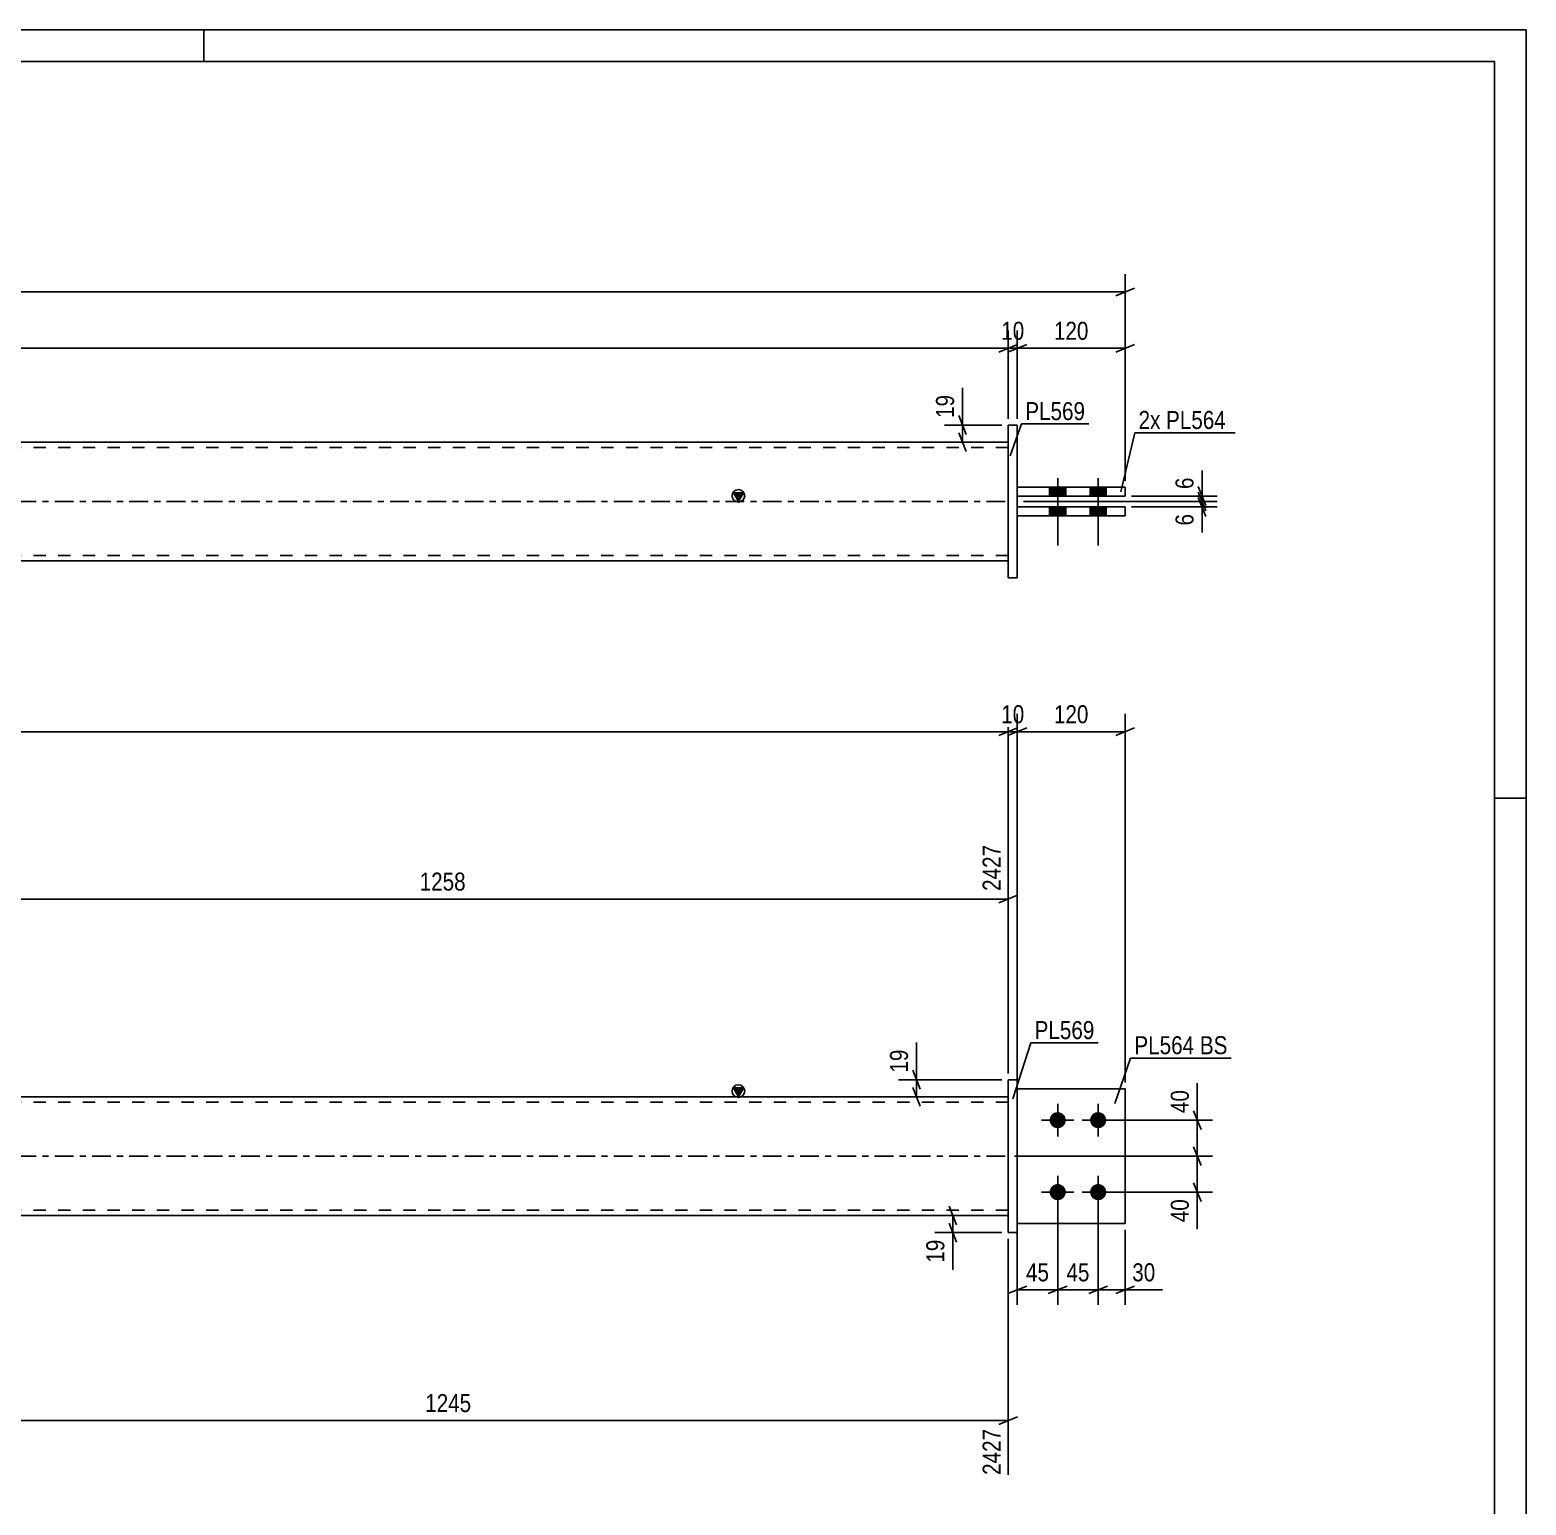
# Model space of a CAD drawing. Header units: millimetres. Extents: x 0 to 594, y 0 to 420.
# Drawn here: x 356.4 to 594, y 185.7 to 420 of the extents above; entities that cross this region are included whole.
import ezdxf

# ---------------------------------------------------------------- set-up
doc = ezdxf.new("R2010")
doc.units = ezdxf.units.MM
doc.linetypes.add('DXK_LINE_DOT2', pattern=[3.9198, 1.9599, -1.9599])
doc.linetypes.add('DXK_LINE_DOT3', pattern=[5.9187, 2.979, -0.9799, 0.9799, -0.9799])
doc.styles.add('Arial Narrow', font='ARIALN.TTF', dxfattribs={"height": 0.2})

# ---------------------------------------------------------------- blocks, each defined once
blk = doc.blocks.new('Unknown-585698063-1128')
at = {"color": 5, "linetype": 'Continuous'}
for p, q in [((594, 420), (0, 420)), ((384, 415), (384, 420)), ((594, 0), (594, 420)), ((589, 415), (5, 415)), ((589, 5), (589, 415)), ((594, 298), (589, 298))]:
    blk.add_line(p, q, dxfattribs=at)
blk = doc.blocks.new('Part-585698063-2042 - 1994')
at = {"color": 2, "linetype": 'Continuous'}
for p, q in [((530.32, 251.84), (513.18, 251.84)), ((530.32, 251.84), (530.32, 251.84)), ((530.32, 251.84), (530.32, 230.41)), ((513.18, 230.41), (530.32, 230.41))]:
    blk.add_line(p, q, dxfattribs=at)
at = {"color": 7, "linetype": 'DXK_LINE_DOT2'}
for p, q in [((513.18, 251.84), (530.32, 251.84)), ((513.18, 251.84), (513.18, 251.84)), ((513.18, 251.84), (513.18, 230.41)), ((513.18, 230.41), (530.32, 230.41))]:
    blk.add_line(p, q, dxfattribs=at)
blk = doc.blocks.new('Part-585698063-2012 - 1994')
at = {"color": 2, "linetype": 'Continuous'}
for p, q in [((511.75, 253.27), (513.18, 253.27)), ((511.75, 228.98), (511.75, 253.27)), ((513.18, 228.98), (513.18, 253.27)), ((511.75, 228.98), (513.18, 228.98)), ((511.75, 228.98), (513.18, 228.98))]:
    blk.add_line(p, q, dxfattribs=at)
at = {"color": 7, "linetype": 'DXK_LINE_DOT2'}
for p, q in [((511.75, 253.26), (513.18, 253.26)), ((511.75, 228.98), (511.75, 228.98)), ((513.18, 228.98), (513.18, 228.98)), ((513.18, 228.98), (513.18, 228.98))]:
    blk.add_line(p, q, dxfattribs=at)
blk = doc.blocks.new('Part-585698063-2000 - 1994')
at = {"linetype": 'Continuous'}
blk.add_hatch(color=2, dxfattribs=at).paths.add_polyline_path([(468.9, 250.55), (468.1, 251.95), (469.7, 251.95)])
at = {"color": 2, "linetype": 'Continuous'}
for p, q in [((468.9, 250.55), (468.1, 251.95)), ((468.1, 251.95), (469.7, 251.95)), ((469.7, 251.95), (468.9, 250.55)), ((511.75, 250.55), (165, 250.55)), ((165, 231.69), (511.75, 231.69))]:
    blk.add_line(p, q, dxfattribs=at)
at = {"color": 7, "linetype": 'DXK_LINE_DOT2'}
for p, q in [((511.75, 249.69), (165, 249.69)), ((511.75, 231.69), (511.75, 250.55)), ((511.75, 232.55), (165, 232.55))]:
    blk.add_line(p, q, dxfattribs=at)
at = {"color": 7, "linetype": 'DXK_LINE_DOT3'}
blk.add_line((165, 241.12), (511.75, 241.12), dxfattribs=at)
at = {"color": 2, "linetype": 'Continuous'}
blk.add_circle((468.9, 251.45), 1, dxfattribs=at)
blk = doc.blocks.new('Part-585698063-2006 - 1994')
at = {"color": 7, "linetype": 'DXK_LINE_DOT2'}
for p, q in [((513.18, 251.84), (530.32, 251.84)), ((530.32, 251.84), (513.18, 251.84)), ((513.18, 251.84), (513.18, 251.84)), ((513.18, 251.84), (513.18, 230.41)), ((530.32, 251.84), (530.32, 251.84)), ((530.32, 251.84), (530.32, 230.41)), ((513.18, 230.41), (530.32, 230.41)), ((513.18, 230.41), (530.32, 230.41))]:
    blk.add_line(p, q, dxfattribs=at)
blk = doc.blocks.new('Bolt-585698063-2033 - 1994')
at = {"linetype": 'Continuous'}
for points in [[(519.61, 248.12), (519.88, 248.09), (520.13, 248.01), (520.37, 247.88), (520.57, 247.7), (520.72, 247.48), (520.83, 247.23), (520.89, 246.97), (520.89, 246.7), (520.83, 246.44), (520.72, 246.19), (520.57, 245.98), (520.37, 245.8), (520.13, 245.66), (519.88, 245.58), (519.61, 245.55), (519.34, 245.58), (519.09, 245.66), (518.85, 245.8), (518.65, 245.98), (518.5, 246.19), (518.39, 246.44), (518.33, 246.7), (518.33, 246.97), (518.39, 247.23), (518.5, 247.48), (518.65, 247.7), (518.85, 247.88), (519.09, 248.01), (519.34, 248.09)], [(526.04, 248.12), (526.31, 248.09), (526.56, 248.01), (526.79, 247.88), (526.99, 247.7), (527.15, 247.48), (527.26, 247.23), (527.32, 246.97), (527.32, 246.7), (527.26, 246.44), (527.15, 246.19), (526.99, 245.98), (526.79, 245.8), (526.56, 245.66), (526.31, 245.58), (526.04, 245.55), (525.77, 245.58), (525.52, 245.66), (525.28, 245.8), (525.08, 245.98), (524.92, 246.19), (524.82, 246.44), (524.76, 246.7), (524.76, 246.97), (524.82, 247.23), (524.92, 247.48), (525.08, 247.7), (525.28, 247.88), (525.52, 248.01), (525.77, 248.09)], [(519.61, 236.69), (519.88, 236.67), (520.13, 236.58), (520.37, 236.45), (520.57, 236.27), (520.72, 236.05), (520.83, 235.81), (520.89, 235.54), (520.89, 235.27), (520.83, 235.01), (520.72, 234.76), (520.57, 234.55), (520.37, 234.37), (520.13, 234.23), (519.88, 234.15), (519.61, 234.12), (519.34, 234.15), (519.09, 234.23), (518.85, 234.37), (518.65, 234.55), (518.5, 234.76), (518.39, 235.01), (518.33, 235.27), (518.33, 235.54), (518.39, 235.81), (518.5, 236.05), (518.65, 236.27), (518.85, 236.45), (519.09, 236.58), (519.34, 236.67)], [(526.04, 236.69), (526.31, 236.67), (526.56, 236.58), (526.79, 236.45), (526.99, 236.27), (527.15, 236.05), (527.26, 235.81), (527.32, 235.54), (527.32, 235.27), (527.26, 235.01), (527.15, 234.76), (526.99, 234.55), (526.79, 234.37), (526.56, 234.23), (526.31, 234.15), (526.04, 234.12), (525.77, 234.15), (525.52, 234.23), (525.28, 234.37), (525.08, 234.55), (524.92, 234.76), (524.82, 235.01), (524.76, 235.27), (524.76, 235.54), (524.82, 235.81), (524.92, 236.05), (525.08, 236.27), (525.28, 236.45), (525.52, 236.58), (525.77, 236.67)]]:
    blk.add_hatch(color=1, dxfattribs=at).paths.add_polyline_path(points)
at = {"color": 1, "linetype": 'Continuous'}
for p, q in [((519.61, 249.41), (519.61, 244.26)), ((526.04, 249.41), (526.04, 244.26)), ((517.04, 246.84), (522.18, 246.84)), ((523.47, 246.84), (528.61, 246.84)), ((519.61, 237.98), (519.61, 232.84)), ((526.04, 237.98), (526.04, 232.84)), ((517.04, 235.41), (522.18, 235.41)), ((523.47, 235.41), (528.61, 235.41))]:
    blk.add_line(p, q, dxfattribs=at)
blk = doc.blocks.new('Bolt-585698063-1688 - 1676')
at = {"linetype": 'Continuous'}
for points in [[(520.9, 347.38), (518.32, 347.38), (518.32, 345.96), (520.9, 345.96)], [(520.9, 347.38), (518.32, 347.38), (518.32, 345.96), (520.9, 345.96)], [(527.32, 347.38), (524.75, 347.38), (524.75, 345.96), (527.32, 345.96)], [(527.32, 347.38), (524.75, 347.38), (524.75, 345.96), (527.32, 345.96)], [(520.9, 344.24), (518.32, 344.24), (518.32, 342.81), (520.9, 342.81)], [(520.9, 344.24), (518.32, 344.24), (518.32, 342.81), (520.9, 342.81)], [(527.32, 344.24), (524.75, 344.24), (524.75, 342.81), (527.32, 342.81)], [(527.32, 344.24), (524.75, 344.24), (524.75, 342.81), (527.32, 342.81)]]:
    blk.add_hatch(color=1, dxfattribs=at).paths.add_polyline_path(points)
at = {"color": 1, "linetype": 'Continuous'}
for p, q in [((518.32, 347.38), (518.32, 345.96)), ((518.32, 347.38), (518.32, 345.96)), ((519.61, 348.81), (519.61, 338.1)), ((519.61, 348.81), (519.61, 338.1)), ((520.9, 347.38), (520.9, 345.96)), ((520.9, 347.38), (520.9, 345.96)), ((524.75, 347.38), (524.75, 345.96)), ((524.75, 347.38), (524.75, 345.96)), ((526.04, 348.81), (526.04, 338.1)), ((526.04, 348.81), (526.04, 338.1)), ((527.32, 347.38), (527.32, 345.96)), ((527.32, 347.38), (527.32, 345.96)), ((518.32, 344.24), (518.32, 342.81)), ((518.32, 344.24), (518.32, 342.81)), ((520.9, 344.24), (520.9, 342.81)), ((520.9, 344.24), (520.9, 342.81)), ((524.75, 344.24), (524.75, 342.81)), ((524.75, 344.24), (524.75, 342.81)), ((527.32, 344.24), (527.32, 342.81)), ((527.32, 344.24), (527.32, 342.81))]:
    blk.add_line(p, q, dxfattribs=at)
blk = doc.blocks.new('Part-585698063-1729 - 1676')
at = {"color": 2, "linetype": 'Continuous'}
for p, q in [((530.32, 347.39), (513.18, 347.39)), ((530.32, 345.96), (530.32, 347.39)), ((513.18, 345.96), (530.32, 345.96)), ((513.18, 345.96), (530.32, 345.96))]:
    blk.add_line(p, q, dxfattribs=at)
at = {"color": 7, "linetype": 'DXK_LINE_DOT2'}
for p, q in [((513.18, 347.39), (513.18, 345.96)), ((530.32, 347.38), (513.18, 347.38)), ((530.32, 345.96), (530.32, 345.96)), ((530.32, 345.96), (530.32, 345.96))]:
    blk.add_line(p, q, dxfattribs=at)
blk = doc.blocks.new('Part-585698063-1734 - 1676')
at = {"color": 2, "linetype": 'Continuous'}
for p, q in [((530.32, 344.24), (513.18, 344.24)), ((513.18, 342.81), (530.32, 342.81)), ((513.18, 342.81), (530.32, 342.81)), ((530.32, 342.81), (530.32, 344.24))]:
    blk.add_line(p, q, dxfattribs=at)
at = {"color": 7, "linetype": 'DXK_LINE_DOT2'}
for p, q in [((513.18, 344.24), (513.18, 342.81)), ((530.32, 344.24), (513.18, 344.24)), ((530.32, 342.81), (530.32, 342.81)), ((530.32, 342.81), (530.32, 342.81))]:
    blk.add_line(p, q, dxfattribs=at)
blk = doc.blocks.new('Part-585698063-1749 - 1676')
at = {"linetype": 'Continuous'}
blk.add_hatch(color=2, dxfattribs=at).paths.add_polyline_path([(468.9, 345.1), (468.1, 346.5), (469.7, 346.5)])
at = {"color": 2, "linetype": 'Continuous'}
for p, q in [((511.75, 354.53), (165, 354.53)), ((468.9, 345.1), (468.1, 346.5)), ((468.1, 346.5), (469.7, 346.5)), ((469.7, 346.5), (468.9, 345.1)), ((165, 335.67), (511.75, 335.67))]:
    blk.add_line(p, q, dxfattribs=at)
at = {"color": 7, "linetype": 'DXK_LINE_DOT2'}
for p, q in [((511.75, 335.67), (511.75, 354.53)), ((511.75, 353.67), (165, 353.67)), ((511.75, 336.53), (165, 336.53))]:
    blk.add_line(p, q, dxfattribs=at)
at = {"color": 7, "linetype": 'DXK_LINE_DOT3'}
blk.add_line((165, 345.1), (511.75, 345.1), dxfattribs=at)
at = {"color": 2, "linetype": 'Continuous'}
blk.add_circle((468.9, 346), 1, dxfattribs=at)
blk = doc.blocks.new('Part-585698063-1771 - 1676')
at = {"color": 2, "linetype": 'Continuous'}
for p, q in [((511.75, 332.96), (511.75, 357.24)), ((511.75, 357.24), (513.18, 357.24)), ((513.18, 332.96), (513.18, 357.24)), ((511.75, 332.96), (513.18, 332.96)), ((511.75, 332.96), (513.18, 332.96))]:
    blk.add_line(p, q, dxfattribs=at)
at = {"color": 7, "linetype": 'DXK_LINE_DOT2'}
for p, q in [((511.75, 357.24), (511.75, 357.24)), ((511.75, 357.24), (513.18, 357.24)), ((511.75, 332.96), (511.75, 332.96)), ((513.18, 332.96), (513.18, 332.96)), ((513.18, 332.96), (513.18, 332.96))]:
    blk.add_line(p, q, dxfattribs=at)
blk = doc.blocks.new('StraightDimension-585698063-2132 - 1994')
at = {"color": 7, "linetype": 'Continuous'}
for p, q in [((496.58, 254.77), (497.78, 251.77)), ((510.75, 253.27), (494.33, 253.27)), ((497.78, 249.05), (496.58, 252.05)), ((497.18, 250.55), (497.18, 253.27)), ((510.75, 250.55), (494.33, 250.55))]:
    blk.add_line(p, q, dxfattribs=at)
at = {"color": 0}
blk.add_wipeout([(496.43, 258.65), (492.23, 258.65), (492.23, 253.79), (496.43, 253.79)], dxfattribs=at)
at = {"color": 7, "linetype": 'Continuous'}
blk.add_line((497.18, 253.27), (497.18, 259.17), dxfattribs=at)
blk.add_line((497.18, 253.27), (497.18, 259.17), dxfattribs=at)
at = {"color": 3, "style": 'Arial Narrow'}
blk.add_text('19', height=2.863, rotation=90.0002, dxfattribs=at).set_placement((495.83, 254.39))
blk = doc.blocks.new('StraightDimension-585698063-2246 - 1994')
at = {"color": 7, "linetype": 'Continuous'}
for p, q in [((502.35, 233.19), (503.55, 230.19)), ((510.75, 231.69), (500.1, 231.69)), ((502.95, 228.98), (502.95, 231.69)), ((510.75, 228.98), (500.1, 228.98)), ((503.55, 227.48), (502.35, 230.48))]:
    blk.add_line(p, q, dxfattribs=at)
at = {"color": 0}
blk.add_wipeout([(502.2, 228.45), (498, 228.45), (498, 223.6), (502.2, 223.6)], dxfattribs=at)
at = {"color": 7, "linetype": 'Continuous'}
blk.add_line((502.95, 228.98), (502.95, 223.07), dxfattribs=at)
blk.add_line((502.95, 228.98), (502.95, 223.07), dxfattribs=at)
at = {"color": 3, "style": 'Arial Narrow'}
blk.add_text('19', height=2.863, rotation=90.0002, dxfattribs=at).set_placement((501.6, 224.2))
blk = doc.blocks.new('StraightDimension-585698063-2083 - 1994')
at = {"color": 7, "linetype": 'Continuous'}
for p, q in [((511.75, 254.27), (511.75, 311.38)), ((510.25, 307.93), (513.25, 309.13)), ((165, 308.53), (511.75, 308.53))]:
    blk.add_line(p, q, dxfattribs=at)
blk = doc.blocks.new('StraightDimension-585698063-2092 - 1994')
at = {"color": 7, "linetype": 'Continuous'}
for p, q in [((511.75, 254.27), (511.75, 311.38)), ((513.18, 252.84), (513.18, 311.38)), ((510.25, 307.93), (513.25, 309.13)), ((514.68, 309.13), (511.68, 307.93)), ((511.75, 308.53), (513.18, 308.53))]:
    blk.add_line(p, q, dxfattribs=at)
at = {"color": 0}
blk.add_wipeout([(514.9, 309.28), (514.9, 313.48), (510.04, 313.48), (510.04, 309.28)], dxfattribs=at)
at = {"color": 3, "style": 'Arial Narrow'}
blk.add_text('10', height=2.863, dxfattribs=at).set_placement((510.64, 309.88))
blk = doc.blocks.new('StraightDimension-585698063-2109 - 1994')
at = {"color": 7, "linetype": 'Continuous'}
for p, q in [((513.18, 252.84), (513.18, 311.38)), ((530.32, 252.84), (530.32, 311.38)), ((514.68, 309.13), (511.68, 307.93)), ((528.82, 307.93), (531.82, 309.13)), ((513.18, 308.53), (530.32, 308.53))]:
    blk.add_line(p, q, dxfattribs=at)
at = {"color": 0}
blk.add_wipeout([(525.09, 309.28), (525.09, 313.48), (518.41, 313.48), (518.41, 309.28)], dxfattribs=at)
at = {"color": 3, "style": 'Arial Narrow'}
blk.add_text('120', height=2.863, dxfattribs=at).set_placement((519.01, 309.88))
blk = doc.blocks.new('StraightDimension-585698063-2162 - 1994')
at = {"color": 7, "linetype": 'Continuous'}
for p, q in [((541.18, 248.34), (542.38, 245.34)), ((527.04, 246.84), (544.18, 246.84)), ((541.78, 241.12), (541.78, 246.84)), ((542.38, 239.62), (541.18, 242.62)), ((512.75, 241.12), (544.18, 241.12))]:
    blk.add_line(p, q, dxfattribs=at)
at = {"color": 0}
blk.add_wipeout([(541.03, 252.22), (536.83, 252.22), (536.83, 247.36), (541.03, 247.36)], dxfattribs=at)
at = {"color": 7, "linetype": 'Continuous'}
blk.add_line((541.78, 246.84), (541.78, 252.74), dxfattribs=at)
blk.add_line((541.78, 246.84), (541.78, 252.74), dxfattribs=at)
at = {"color": 3, "style": 'Arial Narrow'}
blk.add_text('40', height=2.863, rotation=90.0002, dxfattribs=at).set_placement((540.43, 247.96))
blk = doc.blocks.new('StraightDimension-585698063-2175 - 1994')
at = {"color": 7, "linetype": 'Continuous'}
for p, q in [((541.18, 242.62), (542.38, 239.62)), ((512.75, 241.12), (544.18, 241.12)), ((541.78, 235.41), (541.78, 241.12)), ((527.04, 235.41), (544.18, 235.41)), ((542.38, 233.91), (541.18, 236.91))]:
    blk.add_line(p, q, dxfattribs=at)
at = {"color": 0}
blk.add_wipeout([(541.03, 234.88), (536.83, 234.88), (536.83, 230.03), (541.03, 230.03)], dxfattribs=at)
at = {"color": 7, "linetype": 'Continuous'}
blk.add_line((541.78, 235.41), (541.78, 229.5), dxfattribs=at)
blk.add_line((541.78, 235.41), (541.78, 229.5), dxfattribs=at)
at = {"color": 3, "style": 'Arial Narrow'}
blk.add_text('40', height=2.863, rotation=90.0002, dxfattribs=at).set_placement((540.43, 230.63))
blk = doc.blocks.new('StraightDimension-585698063-2206 - 1994')
at = {"color": 7, "linetype": 'Continuous'}
for p, q in [((526.04, 234.41), (526.04, 217.49)), ((530.32, 229.41), (530.32, 217.49)), ((524.54, 219.29), (527.54, 220.49)), ((526.04, 219.89), (530.32, 219.89)), ((531.82, 220.49), (528.82, 219.29))]:
    blk.add_line(p, q, dxfattribs=at)
at = {"color": 0}
blk.add_wipeout([(535.71, 220.64), (535.71, 224.84), (530.85, 224.84), (530.85, 220.64)], dxfattribs=at)
at = {"color": 7, "linetype": 'Continuous'}
blk.add_line((530.32, 219.89), (536.23, 219.89), dxfattribs=at)
blk.add_line((530.32, 219.89), (536.23, 219.89), dxfattribs=at)
at = {"color": 3, "style": 'Arial Narrow'}
blk.add_text('30', height=2.863, dxfattribs=at).set_placement((531.45, 221.24))
blk = doc.blocks.new('StraightDimension-585698063-2219 - 1994')
at = {"color": 7, "linetype": 'Continuous'}
for p, q in [((519.61, 234.41), (519.61, 217.49)), ((526.04, 234.41), (526.04, 217.49)), ((518.11, 219.29), (521.11, 220.49)), ((519.61, 219.89), (526.04, 219.89)), ((527.54, 220.49), (524.54, 219.29))]:
    blk.add_line(p, q, dxfattribs=at)
at = {"color": 0}
blk.add_wipeout([(525.25, 220.64), (525.25, 224.84), (520.4, 224.84), (520.4, 220.64)], dxfattribs=at)
at = {"color": 3, "style": 'Arial Narrow'}
blk.add_text('45', height=2.863, dxfattribs=at).set_placement((521, 221.24))
blk = doc.blocks.new('StraightDimension-585698063-2229 - 1994')
at = {"color": 7, "linetype": 'Continuous'}
for p, q in [((519.61, 234.41), (519.61, 217.49)), ((513.18, 229.41), (513.18, 217.49)), ((511.68, 219.29), (514.68, 220.49)), ((513.18, 219.89), (519.61, 219.89)), ((521.11, 220.49), (518.11, 219.29))]:
    blk.add_line(p, q, dxfattribs=at)
at = {"color": 0}
blk.add_wipeout([(518.82, 220.64), (518.82, 224.84), (513.97, 224.84), (513.97, 220.64)], dxfattribs=at)
at = {"color": 3, "style": 'Arial Narrow'}
blk.add_text('45', height=2.863, dxfattribs=at).set_placement((514.57, 221.24))
blk = doc.blocks.new('StraightDimension-585698063-2432 - 1994')
at = {"color": 7, "linetype": 'Continuous'}
for p, q in [((332.1, 251.55), (332.1, 290.57)), ((511.75, 254.27), (511.75, 290.57)), ((333.6, 282.55), (330.6, 281.35)), ((332.1, 281.95), (511.75, 281.95)), ((510.25, 281.35), (513.25, 282.55))]:
    blk.add_line(p, q, dxfattribs=at)
at = {"color": 0, "linetype": 'Continuous'}
blk.add_wipeout([(511.15, 291.17), (506.95, 291.17), (506.95, 282.65), (511.15, 282.65)], dxfattribs=at)
at = {"color": 0}
blk.add_wipeout([(426.18, 282.7), (426.18, 286.9), (417.67, 286.9), (417.67, 282.7)], dxfattribs=at)
at = {"color": 3, "linetype": 'Continuous', "style": 'Arial Narrow'}
blk.add_text('2427', height=2.863, rotation=90.0002, dxfattribs=at).set_placement((510.55, 283.25))
at = {"color": 3, "style": 'Arial Narrow'}
blk.add_text('1258', height=2.863, dxfattribs=at).set_placement((418.27, 283.3))
blk = doc.blocks.new('StraightDimension-585698063-2300 - 1994')
at = {"color": 7, "linetype": 'Continuous'}
for p, q in [((333.86, 230.69), (333.86, 190.5)), ((511.75, 227.98), (511.75, 190.5)), ((335.36, 199.72), (332.36, 198.52)), ((510.25, 198.52), (513.25, 199.72)), ((333.86, 199.12), (511.75, 199.12))]:
    blk.add_line(p, q, dxfattribs=at)
at = {"color": 0}
blk.add_wipeout([(427.06, 199.87), (427.06, 204.07), (418.55, 204.07), (418.55, 199.87)], dxfattribs=at)
at = {"color": 0, "linetype": 'Continuous'}
blk.add_wipeout([(511.15, 198.42), (506.95, 198.42), (506.95, 189.9), (511.15, 189.9)], dxfattribs=at)
at = {"color": 3, "style": 'Arial Narrow'}
blk.add_text('1245', height=2.863, dxfattribs=at).set_placement((419.15, 200.47))
at = {"color": 3, "linetype": 'Continuous', "style": 'Arial Narrow'}
blk.add_text('2427', height=2.863, rotation=90.0002, dxfattribs=at).set_placement((510.55, 190.5))
blk = doc.blocks.new('StraightDimension-585698063-1872 - 1676')
at = {"color": 7, "linetype": 'Continuous'}
for p, q in [((530.32, 348.39), (530.32, 381.23)), ((146.43, 378.38), (530.32, 378.38)), ((528.82, 377.78), (531.82, 378.98))]:
    blk.add_line(p, q, dxfattribs=at)
blk = doc.blocks.new('StraightDimension-585698063-1800 - 1676')
at = {"color": 7, "linetype": 'Continuous'}
for p, q in [((541.93, 347.46), (543.13, 344.46)), ((514.18, 345.1), (544.93, 345.1)), ((531.32, 345.96), (544.93, 345.96)), ((543.13, 343.6), (541.93, 346.6)), ((542.53, 345.1), (542.53, 345.96))]:
    blk.add_line(p, q, dxfattribs=at)
at = {"color": 0}
blk.add_wipeout([(541.78, 349.51), (537.58, 349.51), (537.58, 346.48), (541.78, 346.48)], dxfattribs=at)
at = {"color": 7, "linetype": 'Continuous'}
blk.add_line((542.53, 345.96), (542.53, 350.03), dxfattribs=at)
blk.add_line((542.53, 345.96), (542.53, 350.03), dxfattribs=at)
at = {"color": 3, "style": 'Arial Narrow'}
blk.add_text('6', height=2.86, rotation=90.0002, dxfattribs=at).set_placement((541.18, 347.08))
blk = doc.blocks.new('StraightDimension-585698063-1831 - 1676')
at = {"color": 7, "linetype": 'Continuous'}
for p, q in [((511.75, 358.24), (511.75, 372.28)), ((513.18, 358.24), (513.18, 372.28)), ((510.25, 368.83), (513.25, 370.03)), ((514.68, 370.03), (511.68, 368.83)), ((511.75, 369.43), (513.18, 369.43))]:
    blk.add_line(p, q, dxfattribs=at)
at = {"color": 0}
blk.add_wipeout([(514.9, 370.18), (514.9, 374.38), (510.04, 374.38), (510.04, 370.18)], dxfattribs=at)
at = {"color": 3, "style": 'Arial Narrow'}
blk.add_text('10', height=2.863, dxfattribs=at).set_placement((510.64, 370.78))
blk = doc.blocks.new('StraightDimension-585698063-1810 - 1676')
at = {"color": 7, "linetype": 'Continuous'}
for p, q in [((510.75, 357.24), (501.64, 357.24)), ((503.89, 358.74), (505.09, 355.74)), ((504.49, 354.53), (504.49, 357.24)), ((510.75, 354.53), (501.64, 354.53)), ((505.09, 353.03), (503.89, 356.03))]:
    blk.add_line(p, q, dxfattribs=at)
at = {"color": 0}
blk.add_wipeout([(503.74, 362.62), (499.54, 362.62), (499.54, 357.77), (503.74, 357.77)], dxfattribs=at)
at = {"color": 7, "linetype": 'Continuous'}
blk.add_line((504.49, 357.24), (504.49, 363.15), dxfattribs=at)
blk.add_line((504.49, 357.24), (504.49, 363.15), dxfattribs=at)
at = {"color": 3, "style": 'Arial Narrow'}
blk.add_text('19', height=2.863, rotation=90.0002, dxfattribs=at).set_placement((503.14, 358.37))
blk = doc.blocks.new('StraightDimension-585698063-1791 - 1676')
at = {"color": 7, "linetype": 'Continuous'}
for p, q in [((514.18, 345.1), (544.93, 345.1)), ((541.93, 346.6), (543.13, 343.6)), ((543.13, 342.74), (541.93, 345.74)), ((542.53, 344.24), (542.53, 345.1)), ((531.32, 344.24), (544.93, 344.24))]:
    blk.add_line(p, q, dxfattribs=at)
at = {"color": 0}
blk.add_wipeout([(541.78, 343.72), (537.58, 343.72), (537.58, 340.69), (541.78, 340.69)], dxfattribs=at)
at = {"color": 7, "linetype": 'Continuous'}
blk.add_line((542.53, 344.24), (542.53, 340.16), dxfattribs=at)
blk.add_line((542.53, 344.24), (542.53, 340.16), dxfattribs=at)
at = {"color": 3, "style": 'Arial Narrow'}
blk.add_text('6', height=2.86, rotation=90.0002, dxfattribs=at).set_placement((541.18, 341.29))
blk = doc.blocks.new('StraightDimension-585698063-1821 - 1676')
at = {"color": 7, "linetype": 'Continuous'}
for p, q in [((513.18, 358.24), (513.18, 372.28)), ((530.32, 348.39), (530.32, 372.28)), ((514.68, 370.03), (511.68, 368.83)), ((513.18, 369.43), (530.32, 369.43)), ((528.82, 368.83), (531.82, 370.03))]:
    blk.add_line(p, q, dxfattribs=at)
at = {"color": 0}
blk.add_wipeout([(525.09, 370.18), (525.09, 374.38), (518.41, 374.38), (518.41, 370.18)], dxfattribs=at)
at = {"color": 3, "style": 'Arial Narrow'}
blk.add_text('120', height=2.863, dxfattribs=at).set_placement((519.01, 370.78))
blk = doc.blocks.new('StraightDimension-585698063-1841 - 1676')
at = {"color": 7, "linetype": 'Continuous'}
for p, q in [((511.75, 358.24), (511.75, 372.28)), ((165, 369.43), (511.75, 369.43)), ((510.25, 368.83), (513.25, 370.03))]:
    blk.add_line(p, q, dxfattribs=at)
blk = doc.blocks.new('MarkSet-585698063-2484 - 1994')
at = {"color": 0}
blk.add_wipeout([(541.29, 257.31), (541.29, 260.31), (531.79, 260.31), (531.79, 257.31)], dxfattribs=at)
blk.add_wipeout([(541.29, 257.31), (541.29, 260.31), (531.79, 260.31), (531.79, 257.31)], dxfattribs=at)
at = {"color": 30, "linetype": 'Continuous'}
blk.add_line((528.69, 249.48), (531.19, 256.71), dxfattribs=at)
at = {"color": 0}
blk.add_wipeout([(546.57, 257.31), (546.57, 260.31), (542.19, 260.31), (542.19, 257.31)], dxfattribs=at)
blk.add_wipeout([(546.57, 257.31), (546.57, 260.31), (542.19, 260.31), (542.19, 257.31)], dxfattribs=at)
at = {"color": 30, "linetype": 'Continuous'}
blk.add_line((531.19, 256.71), (547.17, 256.71), dxfattribs=at)
at = {"color": 3, "style": 'Arial Narrow'}
for s, p in [('PL564', (531.79, 257.31)), ('BS', (542.19, 257.31))]:
    blk.add_text(s, height=2.863, dxfattribs=at).set_placement(p)
blk = doc.blocks.new('Mark-585698063-2008 - 1994')
at = {"color": 0}
blk.add_wipeout([(525.44, 259.71), (525.44, 262.71), (515.94, 262.71), (515.94, 259.71)], dxfattribs=at)
blk.add_wipeout([(525.44, 259.71), (525.44, 262.71), (515.94, 262.71), (515.94, 259.71)], dxfattribs=at)
at = {"color": 30, "linetype": 'Continuous'}
for p, q in [((512.49, 250.22), (515.34, 259.11)), ((515.34, 259.11), (526.04, 259.11))]:
    blk.add_line(p, q, dxfattribs=at)
at = {"color": 3, "style": 'Arial Narrow'}
blk.add_text('PL569', height=2.863, dxfattribs=at).set_placement((515.94, 259.71))
blk = doc.blocks.new('MarkSet-585698063-1985 - 1676')
at = {"color": 0}
blk.add_wipeout([(535.92, 356.62), (535.92, 359.62), (532.45, 359.62), (532.45, 356.62)], dxfattribs=at)
blk.add_wipeout([(535.92, 356.62), (535.92, 359.62), (532.45, 359.62), (532.45, 356.62)], dxfattribs=at)
at = {"color": 30, "linetype": 'Continuous'}
blk.add_line((529.64, 346.61), (531.85, 356.02), dxfattribs=at)
at = {"color": 0}
blk.add_wipeout([(546.32, 356.62), (546.32, 359.62), (536.82, 359.62), (536.82, 356.62)], dxfattribs=at)
blk.add_wipeout([(546.32, 356.62), (546.32, 359.62), (536.82, 359.62), (536.82, 356.62)], dxfattribs=at)
at = {"color": 30, "linetype": 'Continuous'}
blk.add_line((531.85, 356.02), (547.82, 356.02), dxfattribs=at)
at = {"color": 3, "style": 'Arial Narrow'}
for s, p in [('2x', (532.45, 356.62)), ('PL564', (536.82, 356.62))]:
    blk.add_text(s, height=2.863, dxfattribs=at).set_placement(p)
blk = doc.blocks.new('Mark-585698063-1767 - 1676')
at = {"color": 0}
blk.add_wipeout([(523.96, 358.02), (523.96, 361.02), (514.46, 361.02), (514.46, 358.02)], dxfattribs=at)
blk.add_wipeout([(523.96, 358.02), (523.96, 361.02), (514.46, 361.02), (514.46, 358.02)], dxfattribs=at)
at = {"color": 30, "linetype": 'Continuous'}
for p, q in [((512.08, 352.34), (513.86, 357.42)), ((513.86, 357.42), (524.56, 357.42))]:
    blk.add_line(p, q, dxfattribs=at)
at = {"color": 3, "style": 'Arial Narrow'}
blk.add_text('PL569', height=2.863, dxfattribs=at).set_placement((514.46, 358.02))

msp = doc.modelspace()

# ---------------------------------------------------------------- block references
for name in ['Unknown-585698063-1128', 'Part-585698063-1771 - 1676', 'Part-585698063-1749 - 1676', 'Part-585698063-1729 - 1676', 'Bolt-585698063-1688 - 1676', 'Part-585698063-1734 - 1676', 'Part-585698063-2000 - 1994', 'Part-585698063-2012 - 1994', 'Part-585698063-2042 - 1994', 'Part-585698063-2006 - 1994', 'Bolt-585698063-2033 - 1994']:
    msp.add_blockref(name, (0, 0))

# ---------------------------------------------------------------- next in the draw order: block references
for name in ['StraightDimension-585698063-1872 - 1676', 'StraightDimension-585698063-2132 - 1994', 'StraightDimension-585698063-2246 - 1994']:
    msp.add_blockref(name, (0, 0))

# ---------------------------------------------------------------- next in the draw order: block references
for name in ['StraightDimension-585698063-1831 - 1676', 'StraightDimension-585698063-1800 - 1676', 'StraightDimension-585698063-2083 - 1994']:
    msp.add_blockref(name, (0, 0))

# ---------------------------------------------------------------- next in the draw order: block references
for name in ['StraightDimension-585698063-1810 - 1676', 'StraightDimension-585698063-1791 - 1676', 'StraightDimension-585698063-2092 - 1994']:
    msp.add_blockref(name, (0, 0))

# ---------------------------------------------------------------- next in the draw order: block references
for name in ['StraightDimension-585698063-1821 - 1676', 'StraightDimension-585698063-2109 - 1994']:
    msp.add_blockref(name, (0, 0))

# ---------------------------------------------------------------- next in the draw order: block references
for name in ['StraightDimension-585698063-1841 - 1676', 'MarkSet-585698063-1985 - 1676', 'StraightDimension-585698063-2162 - 1994']:
    msp.add_blockref(name, (0, 0))

# ---------------------------------------------------------------- next in the draw order: block references
for name in ['Mark-585698063-1767 - 1676', 'StraightDimension-585698063-2432 - 1994', 'MarkSet-585698063-2484 - 1994', 'StraightDimension-585698063-2175 - 1994']:
    msp.add_blockref(name, (0, 0))

# ---------------------------------------------------------------- next in the draw order: block references
for name in ['Mark-585698063-2008 - 1994', 'StraightDimension-585698063-2206 - 1994']:
    msp.add_blockref(name, (0, 0))

# ---------------------------------------------------------------- next in the draw order: block references
msp.add_blockref('StraightDimension-585698063-2219 - 1994', (0, 0))

# ---------------------------------------------------------------- next in the draw order: block references
msp.add_blockref('StraightDimension-585698063-2229 - 1994', (0, 0))

# ---------------------------------------------------------------- next in the draw order: block references
msp.add_blockref('StraightDimension-585698063-2300 - 1994', (0, 0))

doc.saveas('drawing.dxf')
